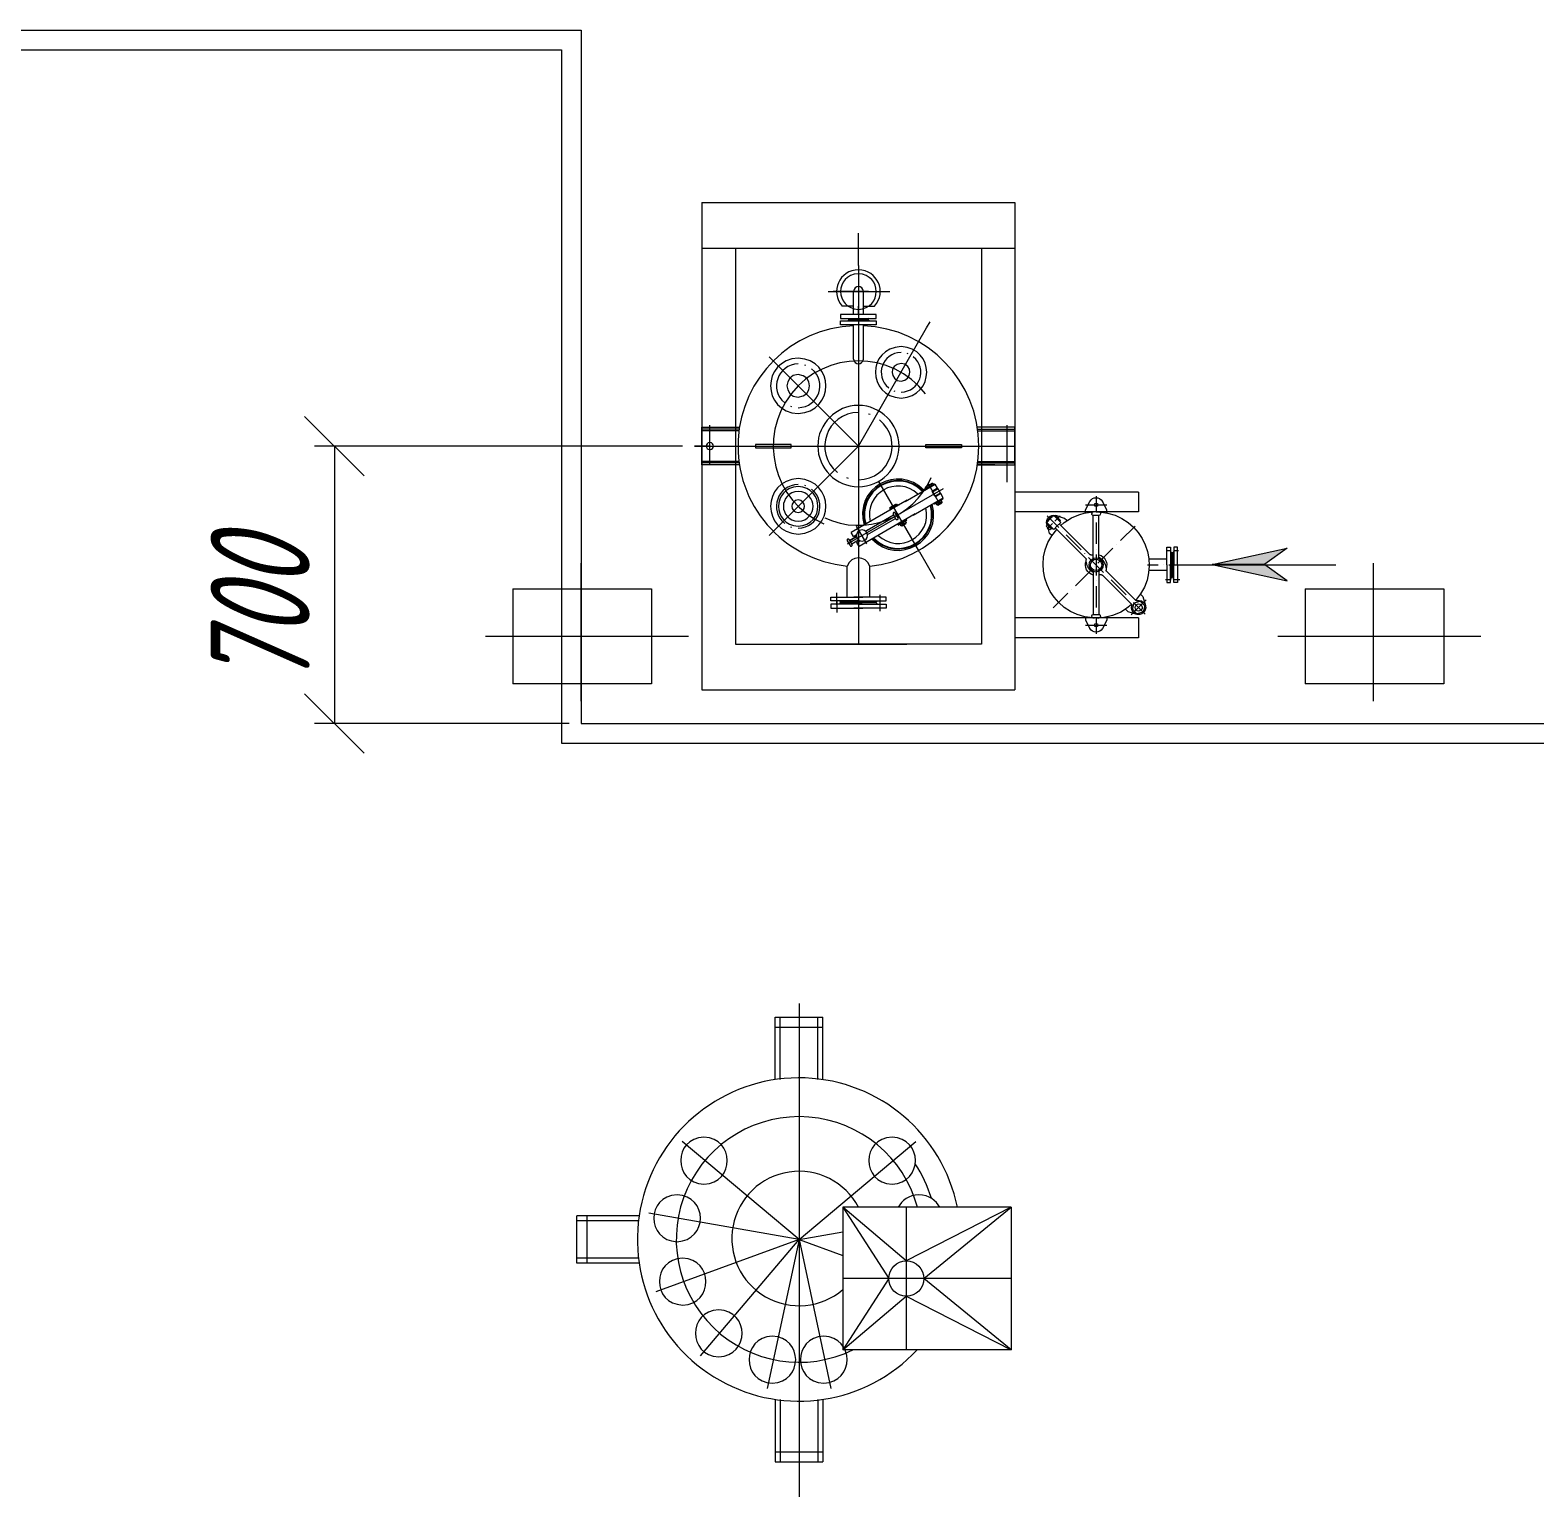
# Model space of a CAD drawing. Header units: millimetres. Extents: x 1337 to 8186, y 1899 to 5236.
# Drawn here: x 6747.1 to 6806.4, y 2608.5 to 2666.3 of the extents above; entities that cross this region are included whole.
import ezdxf

# ---------------------------------------------------------------- set-up
doc = ezdxf.new("R2010")
doc.units = ezdxf.units.MM
doc.layers.add('Линия связи (Вновь)', color=3, linetype='Continuous', lineweight=60)
doc.layers.add('Строительный', color=251, linetype='Continuous', lineweight=13)
doc.styles.add('Simplex', font='simplex.shx', dxfattribs={"width": 0.7, "oblique": 15})

# ---------------------------------------------------------------- blocks, each defined once
blk = doc.blocks.new('A$C049F4C0A')
at = {"layer": 'Строительный', "ltscale": 100}
h = blk.add_hatch(color=256, dxfattribs=at)
h.paths.add_polyline_path([(117.436, 218.892), (118, 219.297), (116.106, 218.882)])
h.paths.add_polyline_path([(116.106, 218.882), (118, 218.467), (117.436, 218.871)])
for p, q in [((76.077, 232.369), (100.177, 232.369)), ((100.177, 232.369), (100.177, 214.869)), ((85.077, 231.869), (99.677, 231.869)), ((99.677, 231.869), (99.677, 214.369)), ((103.227, 228.019), (103.227, 215.719)), ((103.227, 228.019), (111.128, 228.019)), ((111.128, 228.019), (111.128, 215.719)), ((107.177, 226.424), (107.177, 227.242)), ((103.227, 226.869), (111.128, 226.869)), ((104.071, 226.869), (104.071, 216.869)), ((110.283, 226.869), (110.283, 216.869)), ((107.177, 226.424), (107.177, 216.869)), ((106.412, 225.771), (107.97, 225.771)), ((107.43, 225.771), (106.541, 225.771)), ((107.052, 225.19), (107.052, 225.771)), ((107.3, 225.19), (107.3, 225.771)), ((107.052, 225.399), (106.769, 225.399)), ((107.177, 225.219), (107.177, 225.399)), ((107.3, 225.399), (107.583, 225.399)), ((107.627, 225.19), (106.725, 225.19)), ((106.725, 225.19), (106.725, 225.09)), ((106.725, 225.09), (107.627, 225.09)), ((106.725, 224.931), (106.725, 225.031)), ((106.725, 225.031), (107.627, 225.031)), ((107.627, 224.931), (106.725, 224.931)), ((106.905, 225.09), (106.926, 225.071)), ((106.905, 225.031), (106.926, 225.05)), ((107.426, 225.071), (106.926, 225.071)), ((106.926, 225.071), (106.926, 225.05)), ((107.426, 225.05), (106.926, 225.05)), ((107.052, 225.207), (107.052, 225.19)), ((107.052, 225.19), (107.052, 225.203)), ((107.3, 225.19), (107.052, 225.19)), ((107.052, 224.063), (107.052, 224.931)), ((107.3, 224.931), (107.052, 224.931)), ((107.3, 225.207), (107.3, 225.19)), ((107.3, 225.19), (107.3, 225.203)), ((107.3, 224.063), (107.3, 224.931)), ((107.447, 225.09), (107.426, 225.071)), ((107.426, 225.071), (107.426, 225.05)), ((107.447, 225.031), (107.426, 225.05)), ((107.627, 225.09), (107.627, 225.19)), ((107.627, 225.031), (107.627, 224.931)), ((108.898, 224.855), (108.986, 225.008)), ((107.177, 221.869), (108.898, 224.855)), ((108.252, 224.232), (108.252, 224.234)), ((108.428, 224.199), (108.403, 224.207)), ((104.921, 224.126), (107.177, 221.869)), ((105.657, 223.942), (105.657, 223.944)), ((105.849, 223.906), (105.822, 223.914)), ((107.177, 223.574), (107.177, 223.525)), ((108.074, 223.266), (108.099, 223.258)), ((94.696, 221.119), (93.196, 222.619)), ((105.462, 222.875), (105.489, 222.867)), ((107.177, 222.72), (107.177, 222.722)), ((107.476, 222.664), (107.434, 222.678)), ((103.227, 221.394), (103.227, 222.346)), ((103.227, 222.346), (104.174, 222.346)), ((104.166, 222.296), (103.227, 222.296)), ((104.159, 222.256), (103.227, 222.256)), ((103.425, 221.394), (103.425, 222.398)), ((111.125, 222.346), (110.178, 222.346)), ((110.186, 222.296), (111.125, 222.296)), ((110.193, 222.256), (111.125, 222.256)), ((110.927, 220.959), (110.927, 222.398)), ((111.125, 221.394), (111.125, 222.346)), ((102.734, 221.869), (93.446, 221.869)), ((93.946, 221.869), (93.946, 214.869)), ((103.425, 221.869), (103.034, 221.869)), ((103.034, 221.869), (111.125, 221.869)), ((105.477, 221.911), (104.575, 221.911)), ((104.575, 221.911), (104.575, 221.829)), ((107.177, 221.869), (104.921, 219.613)), ((105.477, 221.829), (105.477, 221.911)), ((108.875, 221.911), (109.777, 221.911)), ((108.875, 221.829), (108.875, 221.911)), ((109.777, 221.911), (109.777, 221.829)), ((104.159, 221.484), (103.227, 221.484)), ((104.575, 221.829), (105.477, 221.829)), ((109.777, 221.829), (108.875, 221.829)), ((110.193, 221.484), (111.125, 221.484)), ((111.125, 221.394), (111.125, 221.777)), ((104.166, 221.445), (103.227, 221.445)), ((104.174, 221.394), (103.227, 221.394)), ((110.619, 221.394), (110.178, 221.394)), ((110.178, 221.394), (111.125, 221.394)), ((110.186, 221.445), (111.125, 221.445)), ((105.657, 220.899), (105.657, 220.901)), ((105.849, 220.865), (105.822, 220.874)), ((106.876, 221.077), (106.918, 221.06)), ((106.903, 219.403), (109.325, 220.8)), ((108.716, 219.205), (107.689, 220.98)), ((108.357, 220.474), (109.116, 220.911)), ((109.084, 220.915), (108.867, 220.79)), ((108.867, 220.79), (108.877, 220.773)), ((109.047, 220.93), (108.873, 220.83)), ((108.873, 220.83), (108.877, 220.842)), ((108.89, 220.803), (108.873, 220.83)), ((108.877, 220.842), (109.034, 220.932)), ((109.243, 220.388), (108.942, 220.913)), ((109.034, 220.932), (109.047, 220.93)), ((109.176, 220.807), (109.036, 220.727)), ((109.107, 220.606), (109.036, 220.727)), ((109.036, 220.727), (109.118, 220.589)), ((109.047, 220.93), (109.061, 220.903)), ((109.185, 220.79), (109.047, 220.711)), ((109.084, 220.915), (109.095, 220.899)), ((109.116, 220.75), (109.111, 220.759)), ((109.176, 220.807), (109.116, 220.911)), ((109.137, 220.773), (109.132, 220.782)), ((109.245, 220.685), (109.185, 220.79)), ((108.409, 220.503), (106.993, 219.686)), ((108.175, 220.391), (107.957, 220.265)), ((107.965, 220.305), (108.137, 220.405)), ((108.03, 220.342), (107.965, 220.305)), ((107.968, 220.317), (108.124, 220.407)), ((108.124, 220.407), (108.137, 220.405)), ((108.137, 220.405), (108.154, 220.378)), ((108.175, 220.391), (108.185, 220.374)), ((108.557, 220.127), (109.314, 220.564)), ((109.086, 220.409), (109.078, 220.428)), ((109.304, 220.535), (109.086, 220.409)), ((109.093, 220.401), (109.086, 220.409)), ((109.308, 220.526), (109.093, 220.401)), ((109.101, 220.618), (109.107, 220.606)), ((109.245, 220.685), (109.107, 220.606)), ((109.111, 220.598), (109.208, 220.652)), ((109.256, 220.669), (109.118, 220.589)), ((109.166, 220.386), (109.141, 220.428)), ((109.166, 220.386), (109.285, 220.455)), ((109.178, 220.382), (109.166, 220.386)), ((109.174, 220.426), (109.245, 220.466)), ((109.18, 220.637), (109.176, 220.646)), ((109.183, 220.441), (109.178, 220.437)), ((109.178, 220.382), (109.283, 220.441)), ((109.178, 220.437), (109.178, 220.428)), ((109.178, 220.428), (109.185, 220.424)), ((109.229, 220.468), (109.183, 220.441)), ((109.185, 220.424), (109.193, 220.424)), ((109.193, 220.424), (109.239, 220.451)), ((109.208, 220.652), (109.212, 220.644)), ((109.237, 220.47), (109.229, 220.468)), ((109.243, 220.466), (109.237, 220.47)), ((109.239, 220.451), (109.243, 220.457)), ((109.243, 220.457), (109.243, 220.466)), ((109.314, 220.564), (109.256, 220.669)), ((109.262, 220.499), (109.285, 220.455)), ((109.285, 220.455), (109.283, 220.441)), ((109.304, 220.535), (109.293, 220.552)), ((109.293, 220.552), (109.308, 220.526)), ((114.247, 220.708), (111.128, 220.708)), ((112.909, 220.263), (113.019, 220.471)), ((112.91, 220.388), (113.447, 220.389)), ((113.176, 220.603), (113.176, 220.208)), ((113.444, 220.263), (113.335, 220.472)), ((114.247, 220.708), (114.247, 220.208)), ((108.607, 220.156), (107.194, 219.339)), ((107.355, 219.721), (108.064, 220.131)), ((107.405, 219.636), (108.114, 220.043)), ((107.957, 220.265), (107.968, 220.248)), ((107.968, 220.317), (107.965, 220.305)), ((107.965, 220.305), (107.98, 220.278)), ((108.053, 220.177), (108.049, 220.163)), ((108.049, 220.163), (108.053, 220.148)), ((108.064, 220.19), (108.053, 220.177)), ((108.053, 220.148), (108.124, 220.027)), ((108.08, 220.192), (108.064, 220.19)), ((108.095, 220.19), (108.08, 220.192)), ((108.106, 220.177), (108.095, 220.19)), ((108.106, 220.177), (108.175, 220.056)), ((108.175, 220.056), (108.106, 220.177)), ((108.124, 220.027), (108.135, 220.016)), ((108.135, 220.016), (108.149, 220.012)), ((108.149, 220.012), (108.164, 220.016)), ((108.164, 220.016), (108.175, 220.027)), ((108.179, 220.041), (108.175, 220.056)), ((108.175, 220.027), (108.179, 220.041)), ((108.394, 220.01), (108.179, 219.884)), ((108.183, 219.876), (108.398, 220.002)), ((108.352, 219.974), (108.377, 219.93)), ((108.398, 220.002), (108.384, 220.027)), ((114.247, 220.208), (111.128, 220.208)), ((111.928, 219.944), (112.016, 220.032)), ((112.231, 219.818), (111.938, 220.111)), ((112.053, 220.096), (111.953, 219.995)), ((111.966, 219.982), (111.953, 219.995)), ((112.105, 220.121), (112.016, 220.032)), ((112.053, 220.096), (112.066, 220.083)), ((112.193, 220.032), (112.105, 220.121)), ((112.13, 220.096), (112.148, 220.114)), ((112.136, 219.975), (112.272, 220.112)), ((112.148, 220.114), (112.274, 219.988)), ((112.382, 220.044), (112.156, 220.114)), ((112.193, 220.032), (112.282, 219.944)), ((112.274, 219.988), (112.256, 219.97)), ((112.439, 219.988), (112.382, 220.044)), ((112.909, 220.182), (112.909, 220.263)), ((113.069, 220.174), (113.071, 220.185)), ((113.069, 220.174), (113.07, 220.156)), ((113.071, 220.145), (113.07, 220.156)), ((113.071, 220.185), (113.077, 220.195)), ((113.077, 220.135), (113.071, 220.145)), ((113.077, 220.195), (113.085, 220.203)), ((113.085, 220.127), (113.077, 220.135)), ((113.085, 220.203), (113.095, 220.208)), ((113.095, 220.122), (113.085, 220.127)), ((113.095, 220.208), (113.106, 220.21)), ((113.106, 220.12), (113.095, 220.122)), ((113.177, 220.21), (113.106, 220.21)), ((113.106, 219.034), (113.106, 220.12)), ((113.177, 220.12), (113.106, 220.12)), ((113.176, 220.075), (113.176, 220.075)), ((113.177, 220.21), (113.249, 220.209)), ((113.248, 220.12), (113.177, 220.12)), ((113.249, 219.033), (113.248, 220.12)), ((113.249, 220.209), (113.26, 220.208)), ((113.26, 220.208), (113.27, 220.203)), ((113.27, 220.203), (113.278, 220.195)), ((113.278, 220.195), (113.283, 220.185)), ((113.283, 220.185), (113.285, 220.174)), ((113.285, 220.174), (113.284, 220.156)), ((113.444, 220.183), (113.444, 220.263)), ((105.462, 219.834), (105.489, 219.826)), ((106.955, 219.491), (107.129, 219.592)), ((107.129, 219.592), (106.955, 219.491)), ((107.049, 219.592), (106.993, 219.686)), ((107.049, 219.592), (107.129, 219.638)), ((107.39, 219.399), (107.131, 219.847)), ((107.715, 219.928), (107.355, 219.721)), ((108.179, 219.884), (108.168, 219.901)), ((108.179, 219.884), (108.183, 219.876)), ((108.246, 219.912), (108.183, 219.876)), ((108.256, 219.859), (108.231, 219.903)), ((108.256, 219.859), (108.377, 219.93)), ((108.269, 219.857), (108.256, 219.859)), ((108.267, 219.901), (108.336, 219.941)), ((108.273, 219.916), (108.269, 219.91)), ((108.269, 219.857), (108.373, 219.916)), ((108.269, 219.91), (108.269, 219.903)), ((108.269, 219.903), (108.275, 219.899)), ((108.319, 219.943), (108.273, 219.916)), ((108.275, 219.899), (108.283, 219.899)), ((108.283, 219.899), (108.329, 219.926)), ((108.327, 219.945), (108.319, 219.943)), ((108.334, 219.939), (108.327, 219.945)), ((108.329, 219.926), (108.334, 219.933)), ((108.334, 219.933), (108.334, 219.939)), ((108.377, 219.93), (108.373, 219.916)), ((111.952, 219.883), (111.916, 219.846)), ((111.916, 219.846), (112.006, 219.756)), ((112.016, 219.856), (111.928, 219.944)), ((111.94, 219.87), (111.933, 219.891)), ((111.953, 219.919), (111.934, 219.9)), ((111.934, 219.9), (112.061, 219.774)), ((111.942, 219.782), (112.079, 219.918)), ((112.003, 219.666), (111.962, 219.801)), ((111.964, 219.839), (111.996, 219.807)), ((112.06, 219.609), (112.003, 219.666)), ((112.006, 219.756), (112.043, 219.792)), ((112.016, 219.856), (112.105, 219.767)), ((112.061, 219.774), (112.079, 219.793)), ((112.105, 219.767), (112.193, 219.856)), ((112.107, 219.947), (112.107, 219.947)), ((112.916, 219.032), (112.143, 219.805)), ((112.282, 219.944), (112.193, 219.856)), ((112.243, 219.906), (113.017, 219.132)), ((112.325, 219.724), (112.324, 219.724)), ((112.798, 219.249), (112.419, 219.628)), ((113.176, 219.94), (113.177, 219.405)), ((114.158, 219.851), (113.789, 219.483)), ((106.893, 219.508), (106.888, 219.493)), ((106.888, 219.493), (106.893, 219.479)), ((106.903, 219.518), (106.893, 219.508)), ((106.893, 219.479), (106.964, 219.357)), ((106.92, 219.523), (106.903, 219.518)), ((106.934, 219.518), (106.92, 219.523)), ((106.945, 219.508), (106.934, 219.518)), ((107.014, 219.387), (106.945, 219.508)), ((106.964, 219.357), (106.974, 219.345)), ((106.974, 219.345), (106.989, 219.341)), ((106.989, 219.341), (107.003, 219.345)), ((107.003, 219.345), (107.014, 219.357)), ((107.006, 219.403), (107.179, 219.504)), ((107.018, 219.372), (107.014, 219.387)), ((107.014, 219.357), (107.018, 219.372)), ((107.139, 219.435), (107.219, 219.481)), ((107.194, 219.339), (107.139, 219.435)), ((108.716, 219.205), (109.105, 218.527)), ((113.177, 219.27), (113.176, 219.271)), ((113.6, 219.293), (113.221, 218.914)), ((113.694, 219.388), (113.694, 219.388)), ((114.951, 219.237), (115.062, 219.237)), ((114.963, 218.87), (114.963, 219.316)), ((114.963, 219.316), (115.052, 219.316)), ((115.052, 219.316), (115.053, 218.87)), ((115.089, 219.173), (115.052, 219.21)), ((115.103, 219.237), (115.102, 219.238)), ((115.142, 219.21), (115.106, 219.173)), ((115.231, 219.316), (115.142, 219.316)), ((115.142, 219.316), (115.142, 218.87)), ((115.143, 219.237), (115.254, 219.237)), ((115.231, 218.87), (115.231, 219.316)), ((116.106, 218.882), (118, 219.297)), ((118, 219.297), (117.436, 218.892)), ((118, 219.297), (117.436, 218.892)), ((100.177, 215.428), (100.177, 218.912)), ((106.891, 218.059), (106.891, 218.843)), ((107.177, 219.05), (107.177, 219.052)), ((107.461, 218.059), (107.461, 218.843)), ((112.893, 219.154), (112.893, 219.155)), ((112.916, 219.032), (112.922, 219.025)), ((112.922, 219.025), (112.926, 219.016)), ((112.926, 219.016), (112.928, 219.006)), ((113.366, 218.68), (112.988, 219.06)), ((113.024, 219.126), (113.017, 219.132)), ((113.033, 219.123), (113.024, 219.126)), ((113.042, 219.122), (113.033, 219.123)), ((113.042, 219.122), (113.074, 219.121)), ((113.074, 219.121), (113.106, 219.119)), ((113.083, 219.12), (113.106, 219.128)), ((113.126, 218.82), (113.126, 218.82)), ((113.177, 219.137), (113.177, 218.601)), ((113.249, 219.066), (113.285, 219.041)), ((113.285, 219.041), (113.318, 219.012)), ((114.476, 218.87), (114.746, 218.87)), ((114.963, 219.012), (114.509, 219.013)), ((114.879, 218.87), (114.878, 218.87)), ((114.963, 218.87), (114.963, 218.424)), ((115.014, 218.87), (115.282, 218.87)), ((115.052, 218.423), (115.053, 218.87)), ((115.106, 219.173), (115.089, 219.173)), ((115.089, 219.173), (115.089, 218.87)), ((115.089, 218.566), (115.089, 218.87)), ((115.106, 219.173), (115.106, 218.87)), ((115.106, 218.566), (115.106, 218.87)), ((115.142, 218.423), (115.142, 218.87)), ((115.231, 218.87), (115.231, 218.424)), ((115.282, 218.87), (119.226, 218.87)), ((117.436, 218.892), (116.106, 218.882)), ((116.106, 218.882), (116.117, 218.87)), ((117.436, 218.871), (116.106, 218.882)), ((116.106, 218.882), (118, 218.467)), ((118, 218.467), (117.436, 218.871)), ((118, 218.467), (117.436, 218.871)), ((120.177, 215.428), (120.177, 218.912)), ((113.031, 218.725), (112.652, 218.346)), ((113.07, 218.701), (113.038, 218.731)), ((113.105, 218.677), (113.07, 218.701)), ((113.106, 218.707), (113.106, 217.619)), ((113.177, 218.467), (113.176, 218.467)), ((113.249, 218.706), (113.248, 217.619)), ((113.276, 218.621), (113.248, 218.612)), ((113.281, 218.62), (113.249, 218.624)), ((113.314, 218.62), (113.281, 218.62)), ((113.314, 218.62), (113.323, 218.619)), ((113.323, 218.619), (113.332, 218.615)), ((113.332, 218.615), (113.339, 218.609)), ((113.339, 218.609), (114.07, 217.879)), ((113.43, 218.726), (113.429, 218.736)), ((113.434, 218.717), (113.43, 218.726)), ((113.44, 218.709), (113.434, 218.717)), ((114.171, 217.978), (113.44, 218.709)), ((113.461, 218.585), (113.46, 218.586)), ((113.935, 218.112), (113.556, 218.49)), ((114.963, 218.727), (114.509, 218.727)), ((114.93, 218.503), (115.072, 218.503)), ((115.089, 218.566), (115.053, 218.531)), ((115.106, 218.566), (115.089, 218.566)), ((115.142, 218.531), (115.106, 218.566)), ((115.112, 218.503), (115.112, 218.503)), ((115.152, 218.503), (115.293, 218.503)), ((98.452, 218.269), (101.952, 218.269)), ((98.452, 218.269), (98.452, 215.869)), ((101.952, 218.269), (101.952, 215.869)), ((106.476, 217.96), (106.476, 218.059)), ((106.476, 218.059), (107.054, 218.059)), ((106.476, 218.059), (107.288, 218.059)), ((106.627, 217.862), (106.627, 218.17)), ((107.876, 218.059), (107.064, 218.059)), ((107.876, 218.059), (107.298, 218.059)), ((107.727, 217.707), (107.727, 218.117)), ((107.876, 217.96), (107.876, 218.059)), ((112.463, 218.156), (112.095, 217.788)), ((112.558, 218.251), (112.557, 218.252)), ((113.178, 218.333), (113.178, 217.797)), ((114.295, 218.131), (114.352, 218.075)), ((114.352, 218.075), (114.422, 217.849)), ((114.963, 218.424), (115.052, 218.423)), ((115.231, 218.424), (115.142, 218.423)), ((118.452, 218.269), (121.952, 218.269)), ((118.452, 218.269), (118.452, 215.869)), ((121.952, 218.269), (121.952, 215.869)), ((107.177, 217.96), (106.476, 217.96)), ((107.177, 217.879), (106.476, 217.879)), ((106.476, 217.879), (106.476, 217.781)), ((106.476, 217.781), (107.288, 217.781)), ((106.627, 217.977), (106.627, 217.67)), ((106.696, 217.96), (106.725, 217.929)), ((106.696, 217.879), (106.725, 217.91)), ((106.725, 217.91), (106.725, 217.929)), ((107.627, 217.929), (106.725, 217.929)), ((106.725, 217.91), (107.269, 217.91)), ((107.876, 217.781), (107.064, 217.781)), ((107.627, 217.91), (107.083, 217.91)), ((107.177, 217.96), (107.876, 217.96)), ((107.177, 217.879), (107.876, 217.879)), ((107.656, 217.96), (107.627, 217.929)), ((107.627, 217.91), (107.627, 217.929)), ((107.656, 217.879), (107.627, 217.91)), ((107.876, 217.879), (107.876, 217.781)), ((113.915, 217.753), (113.973, 217.696)), ((113.973, 217.696), (114.199, 217.626)), ((114.029, 218.017), (114.028, 218.018)), ((114.063, 217.609), (114.442, 217.988)), ((114.07, 217.879), (114.076, 217.868)), ((114.076, 217.868), (114.08, 217.855)), ((114.08, 217.855), (114.079, 217.843)), ((114.091, 217.753), (114.134, 217.912)), ((114.207, 217.637), (114.091, 217.753)), ((114.416, 217.628), (114.124, 217.922)), ((114.134, 217.912), (114.292, 217.954)), ((114.181, 217.971), (114.171, 217.978)), ((114.193, 217.968), (114.181, 217.971)), ((114.205, 217.969), (114.193, 217.968)), ((114.366, 217.679), (114.207, 217.637)), ((114.292, 217.954), (114.409, 217.838)), ((114.409, 217.838), (114.366, 217.679)), ((114.247, 217.531), (111.128, 217.531)), ((112.91, 217.558), (112.91, 217.477)), ((112.91, 217.477), (113.02, 217.268)), ((112.912, 217.351), (113.448, 217.352)), ((113.106, 217.619), (113.177, 217.619)), ((113.177, 217.663), (113.176, 217.663)), ((113.177, 217.619), (113.248, 217.619)), ((113.177, 217.531), (113.249, 217.53)), ((113.178, 217.529), (113.178, 217.134)), ((113.248, 217.619), (113.26, 217.617)), ((113.26, 217.531), (113.249, 217.53)), ((113.26, 217.617), (113.269, 217.613)), ((113.269, 217.537), (113.26, 217.531)), ((113.269, 217.613), (113.277, 217.605)), ((113.277, 217.545), (113.269, 217.537)), ((113.277, 217.605), (113.282, 217.595)), ((113.283, 217.555), (113.277, 217.545)), ((113.282, 217.595), (113.284, 217.584)), ((113.285, 217.566), (113.283, 217.555)), ((113.285, 217.566), (113.284, 217.584)), ((113.446, 217.476), (113.335, 217.268)), ((113.446, 217.557), (113.446, 217.476)), ((114.247, 217.531), (114.247, 217.031)), ((97.764, 217.069), (102.89, 217.069)), ((114.247, 217.031), (111.128, 217.031)), ((117.764, 217.069), (122.89, 217.069)), ((104.071, 216.869), (108.398, 216.869)), ((110.283, 216.869), (105.956, 216.869)), ((101.952, 215.869), (98.452, 215.869)), ((121.952, 215.869), (118.452, 215.869)), ((93.196, 215.619), (94.696, 214.119)), ((103.227, 215.719), (111.128, 215.719)), ((99.877, 214.869), (93.446, 214.869)), ((100.177, 214.869), (284.177, 214.869)), ((99.677, 214.369), (283.677, 214.369)), ((105.677, 207.805), (105.677, 195.725)), ((105.077, 205.881), (105.077, 207.455)), ((105.077, 207.455), (106.277, 207.455)), ((105.202, 205.881), (105.202, 207.455)), ((106.152, 205.881), (106.152, 207.455)), ((106.277, 205.881), (106.277, 207.455)), ((105.077, 207.205), (106.277, 207.205)), ((105.677, 201.845), (102.728, 204.32)), ((105.677, 201.845), (108.626, 204.32)), ((105.677, 201.845), (101.886, 202.513)), ((106.785, 202.659), (106.785, 199.059)), ((111.035, 202.659), (106.785, 202.659)), ((108.385, 201.304), (106.785, 202.659)), ((106.785, 202.659), (107.94, 200.859)), ((108.385, 202.659), (108.385, 199.059)), ((111.035, 202.659), (108.385, 201.304)), ((108.83, 200.859), (111.035, 202.659)), ((111.035, 202.659), (111.035, 199.059)), ((101.641, 202.445), (100.067, 202.445)), ((100.067, 201.245), (100.067, 202.445)), ((101.641, 202.32), (100.067, 202.32)), ((100.317, 202.445), (100.317, 201.245)), ((105.677, 201.845), (102.06, 200.527)), ((103.19, 198.906), (105.677, 201.845)), ((105.677, 201.845), (104.872, 198.08)), ((105.677, 201.845), (106.785, 202.04)), ((105.677, 201.869), (105.677, 195.348)), ((105.677, 201.845), (106.785, 201.442)), ((105.677, 201.845), (106.483, 198.08)), ((101.641, 201.37), (100.067, 201.37)), ((101.641, 201.245), (100.067, 201.245)), ((111.035, 200.859), (106.785, 200.859)), ((107.94, 200.859), (106.785, 199.059)), ((111.035, 199.059), (108.83, 200.859)), ((106.785, 199.059), (108.385, 200.414)), ((108.385, 200.414), (111.035, 199.059)), ((111.035, 199.059), (106.785, 199.059)), ((105.077, 197.809), (105.077, 196.235)), ((105.202, 197.809), (105.202, 196.235)), ((106.152, 197.809), (106.152, 196.235)), ((106.277, 197.809), (106.277, 196.235)), ((105.077, 196.485), (106.277, 196.485)), ((105.077, 196.235), (106.277, 196.235))]:
    blk.add_line(p, q, dxfattribs=at)
blk.add_circle((108.385, 200.859), 0.445, dxfattribs=at)
for centre, radius, start, end in [((105.677, 201.845), 4.08, 11.5133, 316.9405), ((105.677, 201.845), 3.1, 15.2299, 296.0257), ((105.677, 201.845), 3.5, 17.2901, 33.0828), ((105.677, 201.869), 1.697, 27.7447, 310.7513)]:
    blk.add_arc(centre, radius, start, end, dxfattribs=at)
for points in [[(107.177, 226.321), (106.695, 226.313), (106.452, 225.762), (106.769, 225.399)], [(107.177, 226.221), (106.576, 226.189), (106.578, 225.352), (107.177, 225.32)], [(107.583, 225.399), (107.9, 225.759), (107.659, 226.312), (107.177, 226.321)], [(107.177, 225.32), (107.773, 225.353), (107.775, 226.188), (107.177, 226.221)], [(107.3, 225.771), (107.293, 225.935), (107.059, 225.935), (107.052, 225.771)], [(107.052, 224.908), (105.483, 224.842), (104.224, 223.598), (104.14, 222.03)], [(110.216, 221.869), (110.215, 223.502), (108.932, 224.839), (107.3, 224.908)], [(108.873, 223.191), (108.007, 224.294), (106.35, 224.297), (105.483, 223.195)], [(108.252, 224.383), (107.388, 224.343), (107.389, 223.121), (108.252, 223.082)], [(108.252, 224.232), (107.778, 224.228), (107.573, 223.64), (107.94, 223.341)], [(108.252, 223.082), (109.114, 223.124), (109.115, 224.341), (108.252, 224.383)], [(105.657, 224.09), (104.726, 224.049), (104.726, 222.732), (105.657, 222.691)], [(105.657, 223.942), (105.136, 223.935), (104.906, 223.286), (105.316, 222.961)], [(105.657, 222.691), (106.585, 222.735), (106.585, 224.046), (105.657, 224.09)], [(105.657, 222.839), (106.177, 222.849), (106.405, 223.494), (105.995, 223.82)], [(107.052, 224.063), (107.068, 223.908), (107.284, 223.908), (107.3, 224.063)], [(108.252, 223.956), (107.948, 223.942), (107.955, 223.519), (108.252, 223.507)], [(108.252, 223.233), (108.728, 223.242), (108.931, 223.821), (108.561, 224.124)], [(108.252, 223.507), (108.548, 223.521), (108.551, 223.943), (108.252, 223.956)], [(105.657, 223.676), (105.277, 223.66), (105.277, 223.121), (105.657, 223.105)], [(105.657, 223.105), (106.035, 223.124), (106.035, 223.657), (105.657, 223.676)], [(105.483, 223.195), (104.623, 222.086), (105.021, 220.481), (106.303, 219.905)], [(107.177, 222.72), (106.367, 222.705), (106.023, 221.719), (106.648, 221.204)], [(107.177, 222.896), (106.607, 222.893), (106.153, 222.439), (106.15, 221.869)], [(108.202, 221.869), (108.199, 222.438), (107.746, 222.892), (107.177, 222.896)], [(107.177, 221.02), (107.986, 221.034), (108.329, 222.024), (107.704, 222.536)], [(103.425, 221.961), (103.305, 221.946), (103.305, 221.794), (103.425, 221.779)], [(103.425, 221.779), (103.545, 221.788), (103.545, 221.952), (103.425, 221.961)], [(104.14, 222.03), (104.056, 220.399), (105.265, 219), (106.891, 218.843)], [(106.15, 221.869), (106.154, 221.3), (106.608, 220.847), (107.177, 220.844)], [(107.177, 220.844), (107.745, 220.848), (108.198, 221.301), (108.202, 221.869)], [(107.461, 218.843), (109.027, 218.995), (110.213, 220.296), (110.216, 221.869)], [(108.835, 220.75), (108.164, 221.439), (107.053, 220.794), (107.317, 219.872)], [(108.804, 220.731), (108.165, 221.384), (107.105, 220.772), (107.346, 219.891)], [(108.792, 220.725), (108.157, 221.357), (107.127, 220.761), (107.361, 219.897)], [(108.679, 220.66), (108.141, 221.156), (107.311, 220.675), (107.472, 219.962)], [(105.657, 221.049), (104.727, 221.008), (104.726, 219.691), (105.657, 219.65)], [(105.657, 220.899), (105.136, 220.898), (104.906, 220.243), (105.316, 219.92)], [(105.657, 220.851), (104.99, 220.815), (104.993, 219.882), (105.657, 219.849)], [(105.657, 220.725), (105.158, 220.702), (105.157, 219.997), (105.657, 219.974)], [(105.657, 219.65), (106.585, 219.694), (106.584, 221.006), (105.657, 221.049)], [(105.657, 219.849), (106.32, 219.884), (106.321, 220.815), (105.657, 220.851)], [(105.657, 219.799), (106.177, 219.809), (106.406, 220.453), (105.995, 220.78)], [(105.657, 219.974), (106.154, 219.999), (106.153, 220.7), (105.657, 220.725)], [(106.326, 220.06), (107.346, 219.579), (108.562, 220.04), (109.011, 221.074)], [(109.042, 220.719), (109.042, 220.719), (109.137, 220.773), (109.137, 220.773)], [(109.137, 220.773), (109.137, 220.773), (109.042, 220.719), (109.042, 220.719)], [(105.657, 220.51), (105.443, 220.498), (105.443, 220.202), (105.657, 220.19)], [(105.657, 220.19), (105.867, 220.203), (105.867, 220.497), (105.657, 220.51)], [(107.516, 219.527), (108.185, 218.837), (109.298, 219.478), (109.036, 220.403)], [(107.547, 219.544), (108.192, 218.893), (109.246, 219.504), (109.005, 220.386)], [(107.56, 219.552), (108.193, 218.918), (109.223, 219.512), (108.992, 220.378)], [(113.019, 220.471), (113.086, 220.599), (113.266, 220.598), (113.335, 220.472)], [(113.208, 220.357), (113.166, 220.316), (113.104, 220.378), (113.145, 220.42)], [(113.145, 220.42), (113.188, 220.46), (113.249, 220.4), (113.208, 220.357)], [(107.673, 219.617), (108.207, 219.118), (109.043, 219.601), (108.879, 220.313)], [(111.933, 219.891), (111.891, 220.027), (112.019, 220.157), (112.156, 220.114)], [(112.282, 219.867), (112.502, 220.066), (112.796, 220.19), (113.092, 220.207)], [(113.284, 220.156), (113.284, 220.135), (113.269, 220.121), (113.248, 220.12)], [(113.262, 220.207), (114.382, 220.125), (114.916, 218.818), (114.174, 217.975)], [(107.267, 219.753), (107.081, 219.741), (107.081, 219.484), (107.267, 219.472)], [(107.267, 219.472), (107.453, 219.484), (107.453, 219.741), (107.267, 219.753)], [(113.092, 217.533), (111.971, 217.616), (111.437, 218.924), (112.182, 219.767)], [(111.994, 219.809), (111.978, 219.793), (111.953, 219.818), (111.969, 219.834)], [(111.969, 219.834), (111.986, 219.85), (112.01, 219.826), (111.994, 219.809)], [(107.461, 218.843), (107.364, 219.119), (106.988, 219.118), (106.891, 218.843)], [(113.106, 218.612), (112.953, 218.654), (112.869, 218.821), (112.928, 218.969)], [(113.304, 218.744), (113.127, 218.584), (112.891, 218.821), (113.051, 218.996)], [(113.038, 218.731), (112.964, 218.806), (112.925, 218.901), (112.928, 219.006)], [(113.279, 218.769), (113.137, 218.642), (112.948, 218.829), (113.076, 218.971)], [(113.051, 218.996), (113.227, 219.155), (113.463, 218.92), (113.304, 218.744)], [(113.076, 218.971), (113.218, 219.098), (113.405, 218.91), (113.279, 218.769)], [(113.248, 219.128), (113.4, 219.088), (113.484, 218.921), (113.428, 218.775)], [(113.318, 219.012), (113.389, 218.943), (113.433, 218.834), (113.429, 218.736)], [(114.073, 217.873), (113.845, 217.671), (113.566, 217.553), (113.262, 217.533)], [(114.386, 217.68), (114.258, 217.538), (114.033, 217.658), (114.079, 217.843)], [(114.314, 217.733), (114.227, 217.653), (114.108, 217.773), (114.188, 217.859)], [(114.188, 217.859), (114.274, 217.941), (114.396, 217.82), (114.314, 217.733)], [(114.205, 217.969), (114.377, 218.012), (114.499, 217.815), (114.386, 217.68)], [(113.177, 217.531), (113.128, 217.53), (113.061, 217.513), (113.07, 217.584)], [(113.07, 217.584), (113.072, 217.606), (113.084, 217.618), (113.106, 217.619)], [(113.209, 217.32), (113.166, 217.279), (113.105, 217.339), (113.147, 217.383)], [(113.147, 217.383), (113.19, 217.423), (113.249, 217.363), (113.209, 217.32)], [(113.335, 217.268), (113.268, 217.141), (113.086, 217.142), (113.02, 217.268)], [(103.276, 204.427), (102.494, 204.399), (102.493, 203.277), (103.276, 203.243)], [(103.276, 203.243), (104.063, 203.275), (104.061, 204.4), (103.276, 204.427)], [(108.025, 204.427), (107.243, 204.399), (107.242, 203.277), (108.025, 203.243)], [(108.025, 203.243), (108.812, 203.275), (108.811, 204.4), (108.025, 204.427)], [(102.597, 202.973), (101.816, 202.944), (101.815, 201.822), (102.597, 201.789)], [(102.597, 201.789), (103.384, 201.821), (103.383, 202.946), (102.597, 202.973)], [(108.703, 202.973), (108.443, 202.963), (108.269, 202.832), (108.182, 202.661)], [(109.227, 202.661), (109.14, 202.833), (108.965, 202.964), (108.703, 202.973)], [(102.737, 201.373), (101.956, 201.345), (101.955, 200.223), (102.737, 200.19)], [(102.737, 200.19), (103.524, 200.222), (103.523, 201.347), (102.737, 201.373)], [(103.648, 200.068), (102.866, 200.04), (102.865, 198.918), (103.648, 198.884)], [(103.648, 198.884), (104.435, 198.916), (104.434, 200.041), (103.648, 200.068)], [(105.002, 199.403), (104.22, 199.375), (104.219, 198.253), (105.002, 198.219)], [(105.002, 198.219), (105.789, 198.251), (105.788, 199.376), (105.002, 199.403)], [(106.299, 199.403), (105.517, 199.375), (105.516, 198.253), (106.299, 198.219)], [(106.299, 198.219), (107.086, 198.251), (107.085, 199.376), (106.299, 199.403)]]:
    blk.add_open_spline(points, degree=3, dxfattribs=at)
at = {"layer": 'Строительный', "ltscale": 100, "style": 'Simplex', "oblique": 15, "width": 0.7}
blk.add_text('700', height=2.5, rotation=90, dxfattribs=at).set_placement((93.321, 215.723))

msp = doc.modelspace()

# ---------------------------------------------------------------- block references
at = {"layer": 'Линия связи (Вновь)', "xscale": 1.56, "yscale": 1.56, "zscale": 1.56}
msp.add_blockref('A$C049F4C0A', (6612.516, 2303.781), dxfattribs=at)

doc.saveas('drawing.dxf')
